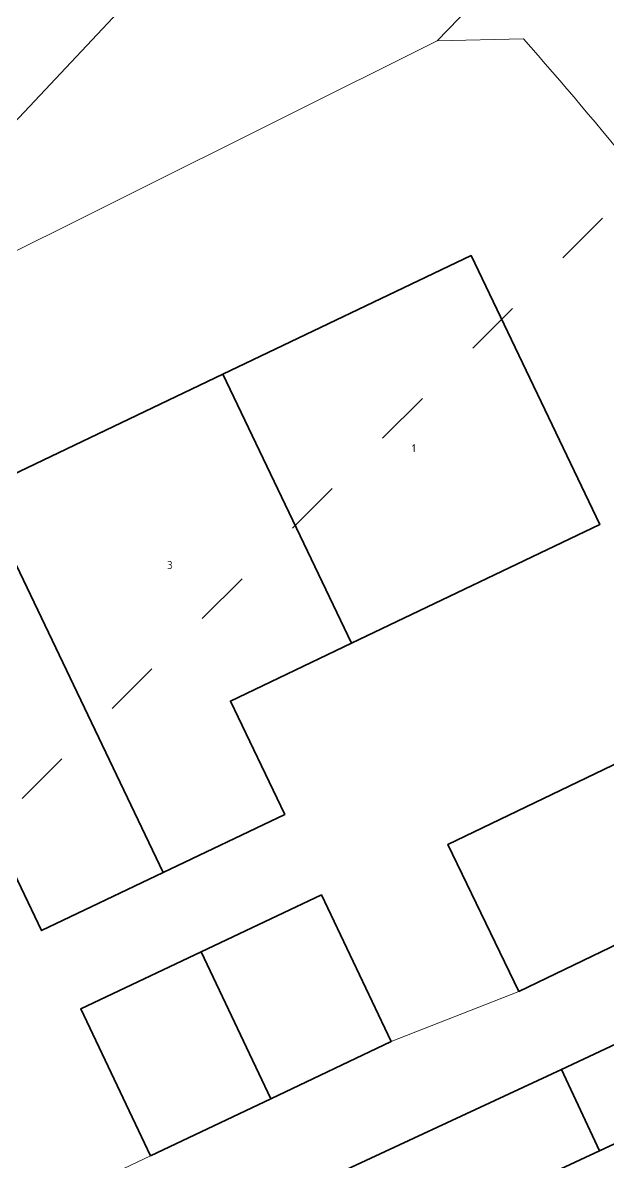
# Model space of a CAD drawing. Header units: metres. Extents: x 30438 to 30782, y 387448 to 387694.
# Drawn here: x 30585.7 to 30598.72, y 387514.29 to 387539.66 of the extents above; entities that cross this region are included whole.
import ezdxf
from ezdxf.enums import TextEntityAlignment as Align

# ---------------------------------------------------------------- set-up
doc = ezdxf.new("R2010")
doc.units = ezdxf.units.M
doc.linetypes.add('HIDDEN5', pattern=[2.8375, 1.25, -1.5875])
for name, color, linetype, lineweight in [('B-GV-OG-BEBOUWING-GV', 7, 'Continuous', 35), ('B-GV-OG-BEBOUWING-T18', 10, 'Continuous', 18), ('B-GV-OG-TERREIN_ERF-GV', 7, 'Continuous', 18), ('B-GV-VH-OPENVERHARDING_BETONSTRAATSTEEN-GV', 90, 'Continuous', 18), ('B-GV-VH-OPENVERHARDING_TEGEL-GV', 90, 'Continuous', 18)]:
    doc.layers.add(name, color=color, linetype=linetype, lineweight=lineweight)
doc.styles.add('NLCS-ISO-M100-T18', font='NLCS-ISO.ttf', dxfattribs={"height": 0.18})

msp = doc.modelspace()

# ---------------------------------------------------------------- linework, layer by layer
at = {"linetype": 'HIDDEN5'}
msp.add_line((30710.96, 387647.669), (30510.96, 387447.669), dxfattribs=at)
at = {"layer": 'B-GV-OG-BEBOUWING-GV'}
for points in [[(30595.672, 387534.477), (30590.149, 387531.836), (30593.013, 387525.848), (30598.537, 387528.487)], [(30590.149, 387531.836), (30584.748, 387529.254), (30588.819, 387520.741), (30591.525, 387522.035), (30590.318, 387524.56), (30593.013, 387525.848)], [(30584.748, 387529.254), (30579.348, 387526.671), (30582.209, 387520.687), (30584.904, 387521.974), (30586.112, 387519.447), (30588.819, 387520.741)], [(30607.715, 387523.384), (30606.142, 387526.653), (30595.157, 387521.368), (30596.733, 387518.094)], [(30592.342, 387520.246), (30589.663, 387518.975), (30591.214, 387515.705), (30593.893, 387516.975)], [(30589.663, 387518.975), (30586.984, 387517.705), (30588.536, 387514.434), (30591.214, 387515.705)], [(30599.644, 387517.272), (30597.683, 387516.357), (30598.528, 387514.545), (30600.49, 387515.46)], [(30598.528, 387514.545), (30597.683, 387516.357), (30591.85, 387513.637), (30592.696, 387511.824)]]:
    msp.add_lwpolyline(points, close=True, dxfattribs=at)
at = {"layer": 'B-GV-OG-TERREIN_ERF-GV'}
for points in [[(30596.839, 387539.304), (30594.919, 387539.26), (30584.426, 387534.031), (30565.372, 387524.981), (30573.812, 387507.45), (30577.718, 387509.303), (30576.166, 387512.573), (30578.845, 387513.844), (30581.524, 387515.115), (30583.076, 387511.844), (30588.536, 387514.434), (30586.984, 387517.705), (30589.663, 387518.975), (30592.342, 387520.246)], [(30592.342, 387520.246), (30593.893, 387516.975), (30596.733, 387518.094), (30595.157, 387521.368), (30606.142, 387526.653)], [(30614.924, 387508.781), (30610.416, 387518.198), (30604.679, 387515.431), (30603.042, 387518.857), (30599.644, 387517.272), (30600.49, 387515.46), (30598.528, 387514.545), (30592.696, 387511.824)]]:
    msp.add_lwpolyline(points, dxfattribs=at)
msp.add_lwpolyline([(30606.142, 387526.653, 0.044367), (30596.839, 387539.304)], format="xyb", dxfattribs=at)
msp.add_lwpolyline([(30586.112, 387519.447), (30584.904, 387521.974), (30582.209, 387520.687), (30583.245, 387518.521), (30580.313, 387517.119), (30579.277, 387519.286), (30576.808, 387518.106), (30571.284, 387515.467), (30568.424, 387521.448), (30573.947, 387524.089), (30579.348, 387526.671), (30584.748, 387529.254), (30590.149, 387531.836), (30595.672, 387534.477), (30598.537, 387528.487), (30593.013, 387525.848), (30590.318, 387524.56), (30591.525, 387522.035), (30588.819, 387520.741)], close=True, dxfattribs=at)
at = {"layer": 'B-GV-VH-OPENVERHARDING_BETONSTRAATSTEEN-GV'}
msp.add_lwpolyline([(30584.792, 387536.688), (30589.326, 387541.508), (30585.581, 387545.041), (30584.215, 387543.551), (30581.084, 387540.322)], dxfattribs=at)
at = {"layer": 'B-GV-VH-OPENVERHARDING_TEGEL-GV'}
for points in [[(30590.646, 387542.911), (30589.326, 387541.508), (30584.792, 387536.688)], [(30563.906, 387524.257), (30565.372, 387524.981), (30584.426, 387534.031), (30594.919, 387539.26), (30597.35, 387541.777)], [(30597.35, 387541.777), (30594.919, 387539.26), (30596.839, 387539.304)], [(30551.052, 387494.072), (30586.487, 387511.135), (30591.85, 387513.637), (30597.683, 387516.357), (30599.644, 387517.272), (30603.042, 387518.857), (30608.796, 387521.541), (30607.969, 387523.248), (30607.811, 387523.168), (30607.715, 387523.384), (30596.733, 387518.094), (30593.893, 387516.975), (30591.214, 387515.705), (30588.536, 387514.434), (30583.076, 387511.844)]]:
    msp.add_lwpolyline(points, dxfattribs=at)
msp.add_lwpolyline([(30596.839, 387539.304, -0.044367), (30606.142, 387526.653)], format="xyb", dxfattribs=at)

# ---------------------------------------------------------------- texts
at = {"layer": 'B-GV-OG-BEBOUWING-T18', "style": 'NLCS-ISO-M100-T18'}
for s, p in [('1', (30594.397, 387530.191)), ('3', (30588.967, 387527.587))]:
    msp.add_text(s, height=0.18, dxfattribs=at).set_placement(p, align=Align.MIDDLE)

doc.saveas('drawing.dxf')
